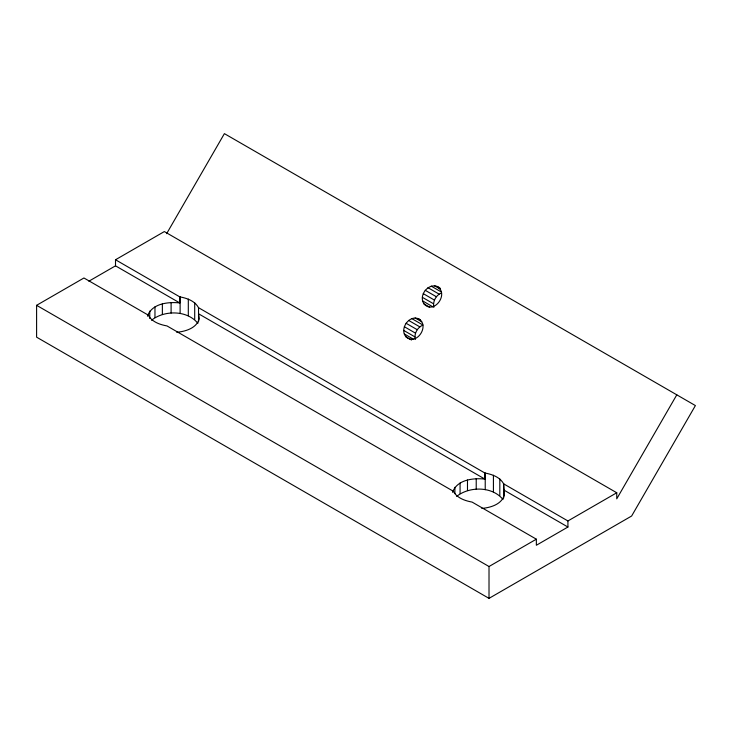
<?xml version="1.0" encoding="UTF-8"?>
<svg xmlns="http://www.w3.org/2000/svg" width="732" height="732" viewBox="0 0 732 732"><rect width="100%" height="100%" fill="white"/><g stroke="black" fill="none" stroke-linecap="round" stroke-linejoin="round"><path stroke-width="1.1" d="M418.301 318.658C430.544 325.2 416.371 346.547 405.94 336.793C398.784 328.32 410.469 313.012 420.159 319.728M415.309 339.502C413.827 333.655 417.505 327.332 422.959 325.035L411.805 318.594M437.58 286.788C449.109 294.282 433.701 314.815 424.057 303.972C417.432 294.374 430.983 279.99 440.371 288.399M433.811 307.367C432.594 301.547 435.915 295.042 441.552 292.946M147.434 316.16C151.899 303.469 168.15 301.675 179.752 302.929L179.752 296.853L115.51 259.759L115.51 265.835L179.752 302.929M452.55 492.316C457.015 479.625 473.265 477.831 484.868 479.085L484.868 473.009L198.555 307.705C194.858 300.889 186.971 298.171 179.752 296.853M166.631 233.682L224.395 133.636L695.4 405.574L631.634 516.014L489.013 598.364L36.6 337.168L36.6 305.317L83.942 277.986L148.193 315.08C151.89 321.897 159.777 324.615 166.997 325.932L453.309 491.236C457.006 498.053 464.893 500.77 472.103 502.088L536.355 539.182L536.355 545.258L567.922 527.031L567.922 520.955L503.671 483.861C499.974 477.044 492.087 474.327 484.868 473.009M676.798 394.832L616.756 498.84L616.756 492.764L164.343 231.568L115.51 259.759M151.506 320.277C164.27 309.993 187.273 310.039 197.887 323.37M456.622 496.433C469.377 486.149 492.38 486.194 503.003 499.526M88.874 281.216L115.51 265.835M36.6 305.317L489.013 566.513L536.355 539.182M567.922 520.955L616.756 492.764M176.732 332.273C185.58 331.45 196.478 328.275 199.314 318.777L198.555 313.781L484.868 479.085M481.848 508.429C490.696 507.605 501.594 504.43 504.43 494.933L503.671 483.861M434.543 285.809L440.124 289.03M431.203 286.12L441.433 292.022M427.955 287.676L439.108 294.118M425.191 290.284L436.354 296.725M423.261 293.642L434.415 300.083M422.373 297.338L433.536 303.78M422.648 300.925L432.877 306.836M424.057 303.972L429.638 307.193M415.154 317.981L421.669 321.741M408.639 320.424L419.802 326.865M406.05 323.251L417.213 329.693M404.348 326.728L415.502 333.17M403.735 330.434L414.898 336.876M404.293 333.929L413.589 339.3M405.94 336.793L411.521 340.014M503.671 489.937L567.922 527.031M503.643 483.66L503.643 498.099M499.819 478.929L499.819 495.582M493.423 475.233L493.423 491.895M489.013 566.513L489.013 598.364M485.224 473.028L485.224 489.69M476.221 478.646L476.221 489.232M467.483 480L467.483 490.586M460.08 482.992L460.08 493.578M454.892 487.274L454.892 493.624M198.528 307.504L198.528 321.943M194.703 302.774L194.703 319.427M188.307 299.077L188.307 315.739M180.118 296.872L180.118 313.534M171.105 302.49L171.105 313.076M162.367 303.844L162.367 314.431M154.964 306.836L154.964 317.423M149.776 311.118L149.776 318.521"/></g></svg>
